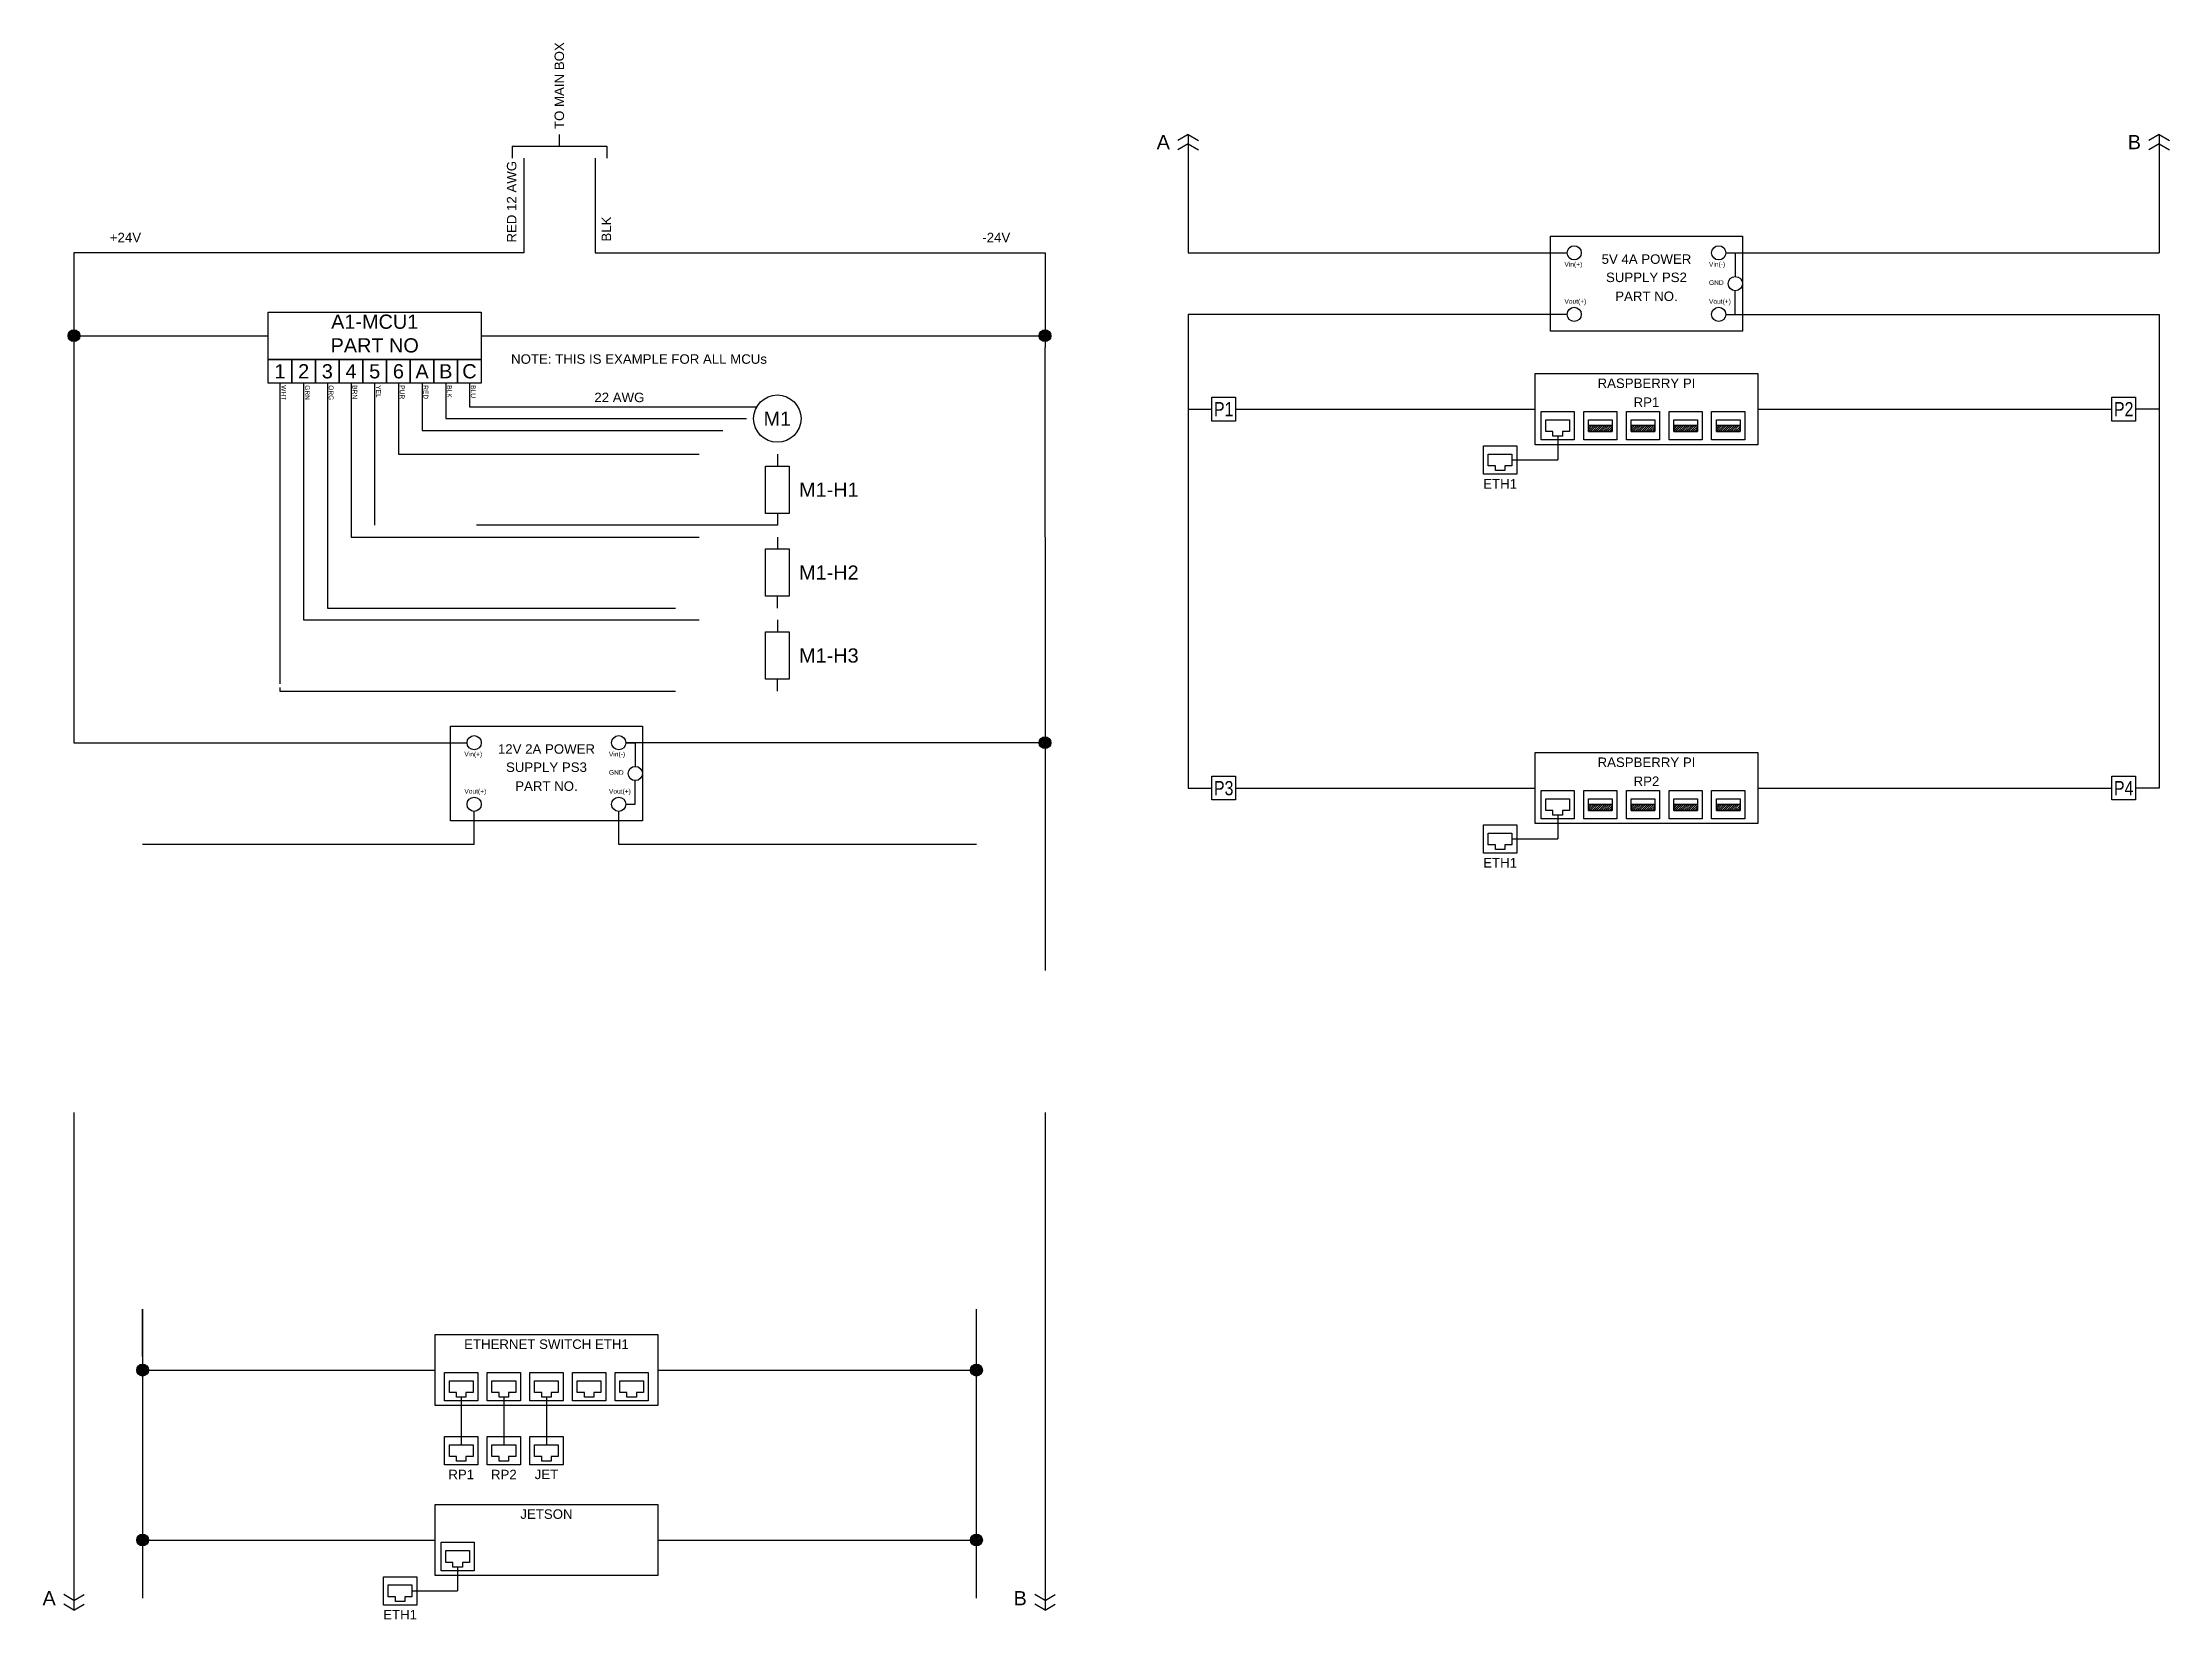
# Model space of a CAD drawing. Header units: millimetres. Extents: x -334.3 to -289.4, y 384.6 to 417.9.
import ezdxf
from ezdxf.enums import TextEntityAlignment as Align

# ---------------------------------------------------------------- set-up
doc = ezdxf.new("R2010")
doc.units = ezdxf.units.MM
doc.linetypes.add('HIDDEN', pattern=[9.525, 6.35, -3.175])
doc.styles.get("Standard").update_dxf_attribs({"font": 'arial.ttf'})

msp = doc.modelspace()

# ---------------------------------------------------------------- hatches: boundary and pattern name
h = msp.add_hatch()
h.set_pattern_fill('ANSI31', color=256, scale=0.01, style=0)
h.paths.add_polyline_path([(-301.709, 409.825), (-301.709, 409.7), (-301.209, 409.7), (-301.209, 409.825)])
h = msp.add_hatch()
h.set_pattern_fill('ANSI31', color=256, scale=0.01, style=0)
h.set_pattern_definition([(45, (0.9, 0), (-0.0224506403, 0.0224506403), [])])
h.paths.add_polyline_path([(-300.809, 409.825), (-300.809, 409.7), (-300.309, 409.7), (-300.309, 409.825)])
h = msp.add_hatch()
h.set_pattern_fill('ANSI31', color=256, scale=0.01, style=0)
h.set_pattern_definition([(45, (1.8, 0), (-0.0224506403, 0.0224506403), [])])
h.paths.add_polyline_path([(-299.909, 409.825), (-299.909, 409.7), (-299.409, 409.7), (-299.409, 409.825)])
h = msp.add_hatch()
h.set_pattern_fill('ANSI31', color=256, scale=0.01, style=0)
h.set_pattern_definition([(45, (2.7, 0), (-0.0224506403, 0.0224506403), [])])
h.paths.add_polyline_path([(-299.009, 409.825), (-299.009, 409.7), (-298.509, 409.7), (-298.509, 409.825)])
h = msp.add_hatch()
h.set_pattern_fill('ANSI31', color=256, scale=0.01, style=0)
h.set_pattern_definition([(45, (0, -8), (-0.0224506403, 0.0224506403), [])])
h.paths.add_polyline_path([(-301.709, 401.825), (-301.709, 401.7), (-301.209, 401.7), (-301.209, 401.825)])
h = msp.add_hatch()
h.set_pattern_fill('ANSI31', color=256, scale=0.01, style=0)
h.set_pattern_definition([(45, (0.9, -8), (-0.0224506403, 0.0224506403), [])])
h.paths.add_polyline_path([(-300.809, 401.825), (-300.809, 401.7), (-300.309, 401.7), (-300.309, 401.825)])
h = msp.add_hatch()
h.set_pattern_fill('ANSI31', color=256, scale=0.01, style=0)
h.set_pattern_definition([(45, (1.8, -8), (-0.0224506403, 0.0224506403), [])])
h.paths.add_polyline_path([(-299.909, 401.825), (-299.909, 401.7), (-299.409, 401.7), (-299.409, 401.825)])
h = msp.add_hatch()
h.set_pattern_fill('ANSI31', color=256, scale=0.01, style=0)
h.set_pattern_definition([(45, (2.7, -8), (-0.0224506403, 0.0224506403), [])])
h.paths.add_polyline_path([(-299.009, 401.825), (-299.009, 401.7), (-298.509, 401.7), (-298.509, 401.825)])

# ---------------------------------------------------------------- linework, layer by layer
for p, q in [((-323.432, 415.723), (-323.432, 415.973)), ((-310.16, 415.973), (-310.377, 415.848)), ((-310.16, 415.973), (-310.16, 413.473)), ((-310.16, 415.973), (-309.944, 415.848)), ((-289.66, 415.973), (-289.877, 415.848)), ((-289.66, 415.973), (-289.66, 413.473)), ((-289.66, 415.973), (-289.444, 415.848)), ((-324.432, 415.723), (-322.432, 415.723)), ((-324.432, 415.723), (-324.432, 415.473)), ((-324.182, 415.473), (-324.182, 413.473)), ((-322.682, 415.473), (-322.682, 413.473)), ((-322.432, 415.723), (-322.432, 415.473)), ((-310.16, 415.773), (-310.377, 415.648)), ((-310.16, 415.773), (-309.944, 415.648)), ((-289.66, 415.773), (-289.877, 415.648)), ((-289.66, 415.773), (-289.444, 415.648)), ((-302.51, 411.823), (-302.51, 413.823)), ((-302.51, 413.823), (-302.01, 413.823)), ((-302.01, 413.823), (-298.959, 413.823)), ((-298.959, 413.823), (-298.459, 413.823)), ((-298.459, 413.823), (-298.459, 411.823)), ((-331.682, 413.473), (-333.682, 413.473)), ((-333.682, 413.473), (-333.682, 411.723)), ((-328.682, 413.473), (-331.682, 413.473)), ((-324.182, 413.473), (-328.682, 413.473)), ((-322.682, 413.473), (-315.182, 413.473)), ((-315.182, 413.473), (-313.182, 413.473)), ((-313.182, 413.473), (-313.182, 411.473)), ((-310.16, 413.473), (-302.16, 413.473)), ((-298.809, 413.473), (-298.609, 413.473)), ((-298.609, 413.473), (-298.609, 412.973)), ((-298.609, 413.473), (-289.66, 413.473)), ((-298.609, 412.173), (-298.609, 412.673)), ((-302.16, 412.173), (-310.16, 412.173)), ((-310.16, 412.173), (-310.16, 402.173)), ((-298.459, 411.823), (-302.51, 411.823)), ((-298.809, 412.173), (-298.609, 412.173)), ((-298.609, 412.173), (-289.66, 412.173)), ((-289.66, 412.173), (-289.66, 402.173)), ((-333.682, 411.723), (-330.083, 411.723)), ((-333.682, 411.723), (-333.682, 403.132)), ((-330.083, 411.723), (-329.583, 411.723)), ((-325.083, 411.723), (-313.182, 411.723)), ((-313.182, 407.473), (-313.182, 411.473)), ((-326.333, 410.723), (-326.333, 409.723)), ((-310.16, 410.173), (-309.66, 410.173)), ((-309.16, 410.173), (-302.835, 410.173)), ((-302.609, 409.95), (-302.109, 409.95)), ((-302.609, 409.7), (-302.609, 409.95)), ((-302.109, 409.95), (-302.109, 409.7)), ((-301.709, 409.95), (-301.209, 409.95)), ((-301.709, 409.7), (-301.709, 409.95)), ((-301.209, 409.95), (-301.209, 409.7)), ((-300.809, 409.95), (-300.309, 409.95)), ((-300.809, 409.7), (-300.809, 409.95)), ((-300.309, 409.95), (-300.309, 409.7)), ((-299.909, 409.95), (-299.409, 409.95)), ((-299.909, 409.7), (-299.909, 409.95)), ((-299.409, 409.95), (-299.409, 409.7)), ((-299.009, 409.95), (-298.509, 409.95)), ((-299.009, 409.7), (-299.009, 409.95)), ((-298.509, 409.95), (-298.509, 409.7)), ((-298.135, 410.173), (-290.66, 410.173)), ((-289.66, 410.173), (-290.16, 410.173)), ((-302.459, 409.7), (-302.609, 409.7)), ((-302.459, 409.6), (-302.459, 409.7)), ((-302.259, 409.6), (-302.459, 409.6)), ((-302.359, 409.6), (-302.359, 409.1)), ((-302.109, 409.7), (-302.259, 409.7)), ((-302.259, 409.7), (-302.259, 409.6)), ((-301.709, 409.825), (-301.209, 409.825)), ((-301.359, 409.7), (-301.709, 409.7)), ((-301.209, 409.7), (-301.359, 409.7)), ((-300.809, 409.825), (-300.309, 409.825)), ((-300.459, 409.7), (-300.809, 409.7)), ((-300.309, 409.7), (-300.459, 409.7)), ((-299.909, 409.825), (-299.409, 409.825)), ((-299.559, 409.7), (-299.909, 409.7)), ((-299.409, 409.7), (-299.559, 409.7)), ((-299.009, 409.825), (-298.509, 409.825)), ((-298.659, 409.7), (-299.009, 409.7)), ((-298.509, 409.7), (-298.659, 409.7)), ((-318.833, 409.223), (-318.833, 408.973)), ((-303.824, 408.975), (-303.824, 409.225)), ((-303.824, 409.225), (-303.324, 409.225)), ((-303.324, 409.225), (-303.324, 408.975)), ((-303.324, 409.1), (-302.359, 409.1)), ((-303.674, 408.975), (-303.824, 408.975)), ((-303.674, 408.875), (-303.674, 408.975)), ((-303.474, 408.875), (-303.674, 408.875)), ((-303.324, 408.975), (-303.474, 408.975)), ((-303.474, 408.975), (-303.474, 408.875)), ((-313.182, 407.473), (-313.182, 398.323)), ((-325.733, 401.482), (-325.733, 403.482)), ((-325.733, 403.482), (-325.233, 403.482)), ((-325.233, 403.482), (-322.182, 403.482)), ((-322.182, 403.482), (-321.682, 403.482)), ((-321.682, 403.482), (-321.682, 401.482)), ((-333.682, 403.132), (-325.383, 403.132)), ((-320.182, 403.132), (-322.032, 403.132)), ((-322.032, 403.132), (-321.832, 403.132)), ((-321.832, 403.132), (-321.832, 402.632)), ((-313.182, 403.132), (-320.182, 403.132)), ((-321.832, 401.832), (-321.832, 402.332)), ((-310.16, 402.173), (-309.66, 402.173)), ((-309.16, 402.173), (-302.835, 402.173)), ((-302.609, 401.95), (-302.109, 401.95)), ((-302.609, 401.7), (-302.609, 401.95)), ((-302.109, 401.95), (-302.109, 401.7)), ((-301.709, 401.95), (-301.209, 401.95)), ((-301.709, 401.7), (-301.709, 401.95)), ((-301.209, 401.95), (-301.209, 401.7)), ((-300.809, 401.95), (-300.309, 401.95)), ((-300.809, 401.7), (-300.809, 401.95)), ((-300.309, 401.95), (-300.309, 401.7)), ((-299.909, 401.95), (-299.409, 401.95)), ((-299.909, 401.7), (-299.909, 401.95)), ((-299.409, 401.95), (-299.409, 401.7)), ((-299.009, 401.95), (-298.509, 401.95)), ((-299.009, 401.7), (-299.009, 401.95)), ((-298.509, 401.95), (-298.509, 401.7)), ((-298.135, 402.173), (-290.66, 402.173)), ((-289.66, 402.173), (-290.16, 402.173)), ((-321.682, 401.482), (-325.733, 401.482)), ((-325.233, 400.982), (-325.233, 401.682)), ((-322.182, 400.982), (-322.182, 401.682)), ((-322.032, 401.832), (-321.832, 401.832)), ((-302.459, 401.7), (-302.609, 401.7)), ((-302.459, 401.6), (-302.459, 401.7)), ((-302.259, 401.6), (-302.459, 401.6)), ((-302.359, 401.6), (-302.359, 401.1)), ((-302.109, 401.7), (-302.259, 401.7)), ((-302.259, 401.7), (-302.259, 401.6)), ((-301.709, 401.825), (-301.209, 401.825)), ((-301.359, 401.7), (-301.709, 401.7)), ((-301.209, 401.7), (-301.359, 401.7)), ((-300.809, 401.825), (-300.309, 401.825)), ((-300.459, 401.7), (-300.809, 401.7)), ((-300.309, 401.7), (-300.459, 401.7)), ((-299.909, 401.825), (-299.409, 401.825)), ((-299.559, 401.7), (-299.909, 401.7)), ((-299.409, 401.7), (-299.559, 401.7)), ((-299.009, 401.825), (-298.509, 401.825)), ((-298.659, 401.7), (-299.009, 401.7)), ((-298.509, 401.7), (-298.659, 401.7)), ((-330.233, 400.982), (-332.233, 400.982)), ((-325.233, 400.982), (-330.233, 400.982)), ((-314.63, 400.982), (-322.182, 400.982)), ((-303.824, 400.975), (-303.824, 401.225)), ((-303.824, 401.225), (-303.324, 401.225)), ((-303.674, 400.975), (-303.824, 400.975)), ((-303.674, 400.875), (-303.674, 400.975)), ((-303.324, 400.975), (-303.474, 400.975)), ((-303.474, 400.975), (-303.474, 400.875)), ((-303.324, 401.225), (-303.324, 400.975)), ((-303.324, 401.1), (-302.359, 401.1)), ((-303.474, 400.875), (-303.674, 400.875)), ((-333.682, 395.323), (-333.682, 384.823)), ((-313.182, 395.323), (-313.182, 393.323)), ((-313.182, 393.323), (-313.182, 384.823)), ((-332.233, 391.173), (-332.233, 385.071)), ((-332.233, 391.173), (-332.233, 391.173)), ((-332.233, 390.173), (-332.233, 391.173)), ((-314.63, 385.071), (-314.63, 391.173)), ((-332.233, 389.888), (-326.057, 389.888)), ((-321.357, 389.888), (-314.63, 389.888)), ((-325.757, 389.413), (-325.757, 389.663)), ((-325.757, 389.663), (-325.257, 389.663)), ((-325.607, 389.413), (-325.757, 389.413)), ((-325.607, 389.313), (-325.607, 389.413)), ((-325.407, 389.313), (-325.607, 389.313)), ((-325.507, 389.313), (-325.507, 388.313)), ((-325.257, 389.413), (-325.407, 389.413)), ((-325.407, 389.413), (-325.407, 389.313)), ((-325.257, 389.663), (-325.257, 389.413)), ((-324.857, 389.413), (-324.857, 389.663)), ((-324.857, 389.663), (-324.357, 389.663)), ((-324.707, 389.413), (-324.857, 389.413)), ((-324.707, 389.313), (-324.707, 389.413)), ((-324.507, 389.313), (-324.707, 389.313)), ((-324.607, 389.313), (-324.607, 388.313)), ((-324.357, 389.413), (-324.507, 389.413)), ((-324.507, 389.413), (-324.507, 389.313)), ((-324.357, 389.663), (-324.357, 389.413)), ((-323.957, 389.413), (-323.957, 389.663)), ((-323.957, 389.663), (-323.457, 389.663)), ((-323.807, 389.413), (-323.957, 389.413)), ((-323.807, 389.313), (-323.807, 389.413)), ((-323.607, 389.313), (-323.807, 389.313)), ((-323.707, 389.313), (-323.707, 388.313)), ((-323.457, 389.413), (-323.607, 389.413)), ((-323.607, 389.413), (-323.607, 389.313)), ((-323.457, 389.663), (-323.457, 389.413)), ((-323.057, 389.413), (-323.057, 389.663)), ((-323.057, 389.663), (-322.557, 389.663)), ((-322.907, 389.413), (-323.057, 389.413)), ((-322.907, 389.313), (-322.907, 389.413)), ((-322.707, 389.313), (-322.907, 389.313)), ((-322.557, 389.413), (-322.707, 389.413)), ((-322.707, 389.413), (-322.707, 389.313)), ((-322.557, 389.663), (-322.557, 389.413)), ((-322.157, 389.413), (-322.157, 389.663)), ((-322.157, 389.663), (-321.657, 389.663)), ((-322.007, 389.413), (-322.157, 389.413)), ((-322.007, 389.313), (-322.007, 389.413)), ((-321.807, 389.313), (-322.007, 389.313)), ((-321.657, 389.413), (-321.807, 389.413)), ((-321.807, 389.413), (-321.807, 389.313)), ((-321.657, 389.663), (-321.657, 389.413)), ((-325.757, 388.063), (-325.757, 388.313)), ((-325.757, 388.313), (-325.257, 388.313)), ((-325.607, 388.063), (-325.757, 388.063)), ((-325.607, 387.963), (-325.607, 388.063)), ((-325.407, 387.963), (-325.607, 387.963)), ((-325.257, 388.063), (-325.407, 388.063)), ((-325.407, 388.063), (-325.407, 387.963)), ((-325.257, 388.313), (-325.257, 388.063)), ((-324.857, 388.063), (-324.857, 388.313)), ((-324.857, 388.313), (-324.357, 388.313)), ((-324.707, 388.063), (-324.857, 388.063)), ((-324.707, 387.963), (-324.707, 388.063)), ((-324.507, 387.963), (-324.707, 387.963)), ((-324.357, 388.063), (-324.507, 388.063)), ((-324.507, 388.063), (-324.507, 387.963)), ((-324.357, 388.313), (-324.357, 388.063)), ((-323.957, 388.063), (-323.957, 388.313)), ((-323.957, 388.313), (-323.457, 388.313)), ((-323.807, 388.063), (-323.957, 388.063)), ((-323.807, 387.963), (-323.807, 388.063)), ((-323.607, 387.963), (-323.807, 387.963)), ((-323.457, 388.063), (-323.607, 388.063)), ((-323.607, 388.063), (-323.607, 387.963)), ((-323.457, 388.313), (-323.457, 388.063)), ((-332.233, 386.301), (-326.057, 386.301)), ((-321.357, 386.301), (-314.63, 386.301)), ((-325.832, 386.077), (-325.332, 386.077)), ((-325.832, 385.827), (-325.832, 386.077)), ((-325.682, 385.827), (-325.832, 385.827)), ((-325.682, 385.727), (-325.682, 385.827)), ((-325.482, 385.727), (-325.682, 385.727)), ((-325.582, 385.727), (-325.582, 385.227)), ((-325.332, 385.827), (-325.482, 385.827)), ((-325.482, 385.827), (-325.482, 385.727)), ((-325.332, 386.077), (-325.332, 385.827)), ((-327.047, 385.102), (-327.047, 385.352)), ((-327.047, 385.352), (-326.547, 385.352)), ((-326.547, 385.352), (-326.547, 385.102)), ((-333.682, 385.023), (-333.898, 385.148)), ((-333.682, 384.823), (-333.898, 384.948)), ((-333.682, 385.023), (-333.465, 385.148)), ((-333.682, 384.823), (-333.465, 384.948)), ((-326.897, 385.102), (-327.047, 385.102)), ((-326.897, 385.002), (-326.897, 385.102)), ((-326.697, 385.002), (-326.897, 385.002)), ((-326.547, 385.102), (-326.697, 385.102)), ((-326.697, 385.102), (-326.697, 385.002)), ((-326.547, 385.227), (-325.582, 385.227)), ((-313.182, 385.023), (-313.398, 385.148)), ((-313.182, 384.823), (-313.398, 384.948)), ((-313.182, 385.023), (-312.965, 385.148)), ((-313.182, 384.823), (-312.965, 384.948))]:
    msp.add_line(p, q)
at = {"linetype": 'HIDDEN'}
msp.add_line((-326.333, 409.723), (-319.266, 409.723), dxfattribs=at)
for points in [[(-329.583, 411.223), (-329.583, 412.223), (-325.083, 412.223), (-325.083, 411.223)], [(-329.583, 410.723), (-329.583, 411.223), (-329.083, 411.223), (-329.083, 410.723)], [(-329.083, 410.723), (-329.083, 411.223), (-328.583, 411.223), (-328.583, 410.723)], [(-328.583, 410.723), (-328.583, 411.223), (-328.083, 411.223), (-328.083, 410.723)], [(-328.083, 410.723), (-328.083, 411.223), (-327.583, 411.223), (-327.583, 410.723)], [(-327.583, 410.723), (-327.583, 411.223), (-327.083, 411.223), (-327.083, 410.723)], [(-327.083, 410.723), (-327.083, 411.223), (-326.583, 411.223), (-326.583, 410.723)], [(-326.583, 410.723), (-326.583, 411.223), (-326.083, 411.223), (-326.083, 410.723)], [(-326.083, 410.723), (-326.083, 411.223), (-325.583, 411.223), (-325.583, 410.723)], [(-325.583, 410.723), (-325.583, 411.223), (-325.083, 411.223), (-325.083, 410.723)], [(-302.835, 409.423), (-302.835, 410.923), (-298.135, 410.923), (-298.135, 409.423)], [(-309.66, 409.923), (-309.66, 410.423), (-309.16, 410.423), (-309.16, 409.923)], [(-290.66, 409.923), (-290.66, 410.423), (-290.16, 410.423), (-290.16, 409.923)], [(-302.709, 409.525), (-302.709, 410.125), (-302.009, 410.125), (-302.009, 409.525)], [(-301.809, 409.525), (-301.809, 410.125), (-301.109, 410.125), (-301.109, 409.525)], [(-300.909, 409.525), (-300.909, 410.125), (-300.209, 410.125), (-300.209, 409.525)], [(-300.009, 409.525), (-300.009, 410.125), (-299.309, 410.125), (-299.309, 409.525)], [(-299.109, 409.525), (-299.109, 410.125), (-298.409, 410.125), (-298.409, 409.525)], [(-301.709, 409.825), (-301.709, 409.7), (-301.209, 409.7), (-301.209, 409.825)], [(-300.809, 409.825), (-300.809, 409.7), (-300.309, 409.7), (-300.309, 409.825)], [(-299.909, 409.825), (-299.909, 409.7), (-299.409, 409.7), (-299.409, 409.825)], [(-299.009, 409.825), (-299.009, 409.7), (-298.509, 409.7), (-298.509, 409.825)], [(-303.924, 408.8), (-303.924, 409.4), (-303.224, 409.4), (-303.224, 408.8)], [(-319.083, 407.973), (-319.083, 408.973), (-318.583, 408.973), (-318.583, 407.973)], [(-319.083, 406.223), (-319.083, 407.223), (-318.583, 407.223), (-318.583, 406.223)], [(-319.083, 404.473), (-319.083, 405.473), (-318.583, 405.473), (-318.583, 404.473)], [(-302.835, 401.423), (-302.835, 402.923), (-298.135, 402.923), (-298.135, 401.423)], [(-309.66, 401.923), (-309.66, 402.423), (-309.16, 402.423), (-309.16, 401.923)], [(-290.66, 401.923), (-290.66, 402.423), (-290.16, 402.423), (-290.16, 401.923)], [(-302.709, 401.525), (-302.709, 402.125), (-302.009, 402.125), (-302.009, 401.525)], [(-301.809, 401.525), (-301.809, 402.125), (-301.109, 402.125), (-301.109, 401.525)], [(-300.909, 401.525), (-300.909, 402.125), (-300.209, 402.125), (-300.209, 401.525)], [(-300.009, 401.525), (-300.009, 402.125), (-299.309, 402.125), (-299.309, 401.525)], [(-299.109, 401.525), (-299.109, 402.125), (-298.409, 402.125), (-298.409, 401.525)], [(-301.709, 401.825), (-301.709, 401.7), (-301.209, 401.7), (-301.209, 401.825)], [(-300.809, 401.825), (-300.809, 401.7), (-300.309, 401.7), (-300.309, 401.825)], [(-299.909, 401.825), (-299.909, 401.7), (-299.409, 401.7), (-299.409, 401.825)], [(-299.009, 401.825), (-299.009, 401.7), (-298.509, 401.7), (-298.509, 401.825)], [(-303.924, 400.8), (-303.924, 401.4), (-303.224, 401.4), (-303.224, 400.8)], [(-326.057, 389.138), (-326.057, 390.638), (-321.357, 390.638), (-321.357, 389.138)], [(-325.857, 389.238), (-325.857, 389.838), (-325.157, 389.838), (-325.157, 389.238)], [(-324.957, 389.238), (-324.957, 389.838), (-324.257, 389.838), (-324.257, 389.238)], [(-324.057, 389.238), (-324.057, 389.838), (-323.357, 389.838), (-323.357, 389.238)], [(-323.157, 389.238), (-323.157, 389.838), (-322.457, 389.838), (-322.457, 389.238)], [(-322.257, 389.238), (-322.257, 389.838), (-321.557, 389.838), (-321.557, 389.238)], [(-325.857, 387.888), (-325.857, 388.488), (-325.157, 388.488), (-325.157, 387.888)], [(-324.957, 387.888), (-324.957, 388.488), (-324.257, 388.488), (-324.257, 387.888)], [(-324.057, 387.888), (-324.057, 388.488), (-323.357, 388.488), (-323.357, 387.888)], [(-326.057, 385.551), (-326.057, 387.051), (-321.357, 387.051), (-321.357, 385.551)], [(-325.932, 385.652), (-325.932, 386.252), (-325.232, 386.252), (-325.232, 385.652)], [(-327.147, 384.927), (-327.147, 385.527), (-326.447, 385.527), (-326.447, 384.927)]]:
    msp.add_lwpolyline(points, close=True)
for points in [[(-329.333, 410.723), (-329.333, 404.294), (-329.333, 404.223), (-327.333, 404.223), (-318.833, 404.223), (-318.833, 404.473)], [(-328.833, 410.723), (-328.833, 405.723), (-326.833, 405.723), (-318.833, 405.723), (-318.833, 405.473)], [(-328.333, 410.723), (-328.333, 405.973), (-327.333, 405.973), (-318.833, 405.973), (-318.833, 406.223)], [(-327.833, 410.723), (-327.833, 407.473), (-326.833, 407.473), (-318.833, 407.473), (-318.833, 407.223)], [(-318.833, 407.973), (-318.833, 407.723), (-327.333, 407.723), (-327.333, 410.723)], [(-326.833, 410.723), (-326.833, 409.473), (-326.833, 409.223), (-318.833, 409.223)], [(-325.833, 410.723), (-325.833, 409.973), (-319.333, 409.973)], [(-325.333, 410.723), (-325.333, 410.223), (-321.333, 410.223), (-319.266, 410.223)]]:
    msp.add_lwpolyline(points, dxfattribs=at)
for centre, radius in [((-302.01, 413.473), 0.15), ((-298.959, 413.473), 0.15), ((-298.609, 412.823), 0.15), ((-302.01, 412.173), 0.15), ((-298.959, 412.173), 0.15), ((-333.682, 411.723), 0.125), ((-333.682, 411.723), 0.108), ((-333.682, 411.723), 0.09), ((-333.682, 411.723), 0.07), ((-333.682, 411.723), 0.05), ((-333.682, 411.723), 0.03), ((-313.182, 411.723), 0.125), ((-313.182, 411.723), 0.108), ((-313.182, 411.723), 0.09), ((-313.182, 411.723), 0.07), ((-313.182, 411.723), 0.05), ((-313.182, 411.723), 0.03), ((-333.682, 411.723), 0.0123), ((-313.182, 411.723), 0.0123), ((-318.833, 409.973), 0.5), ((-325.233, 403.132), 0.15), ((-322.182, 403.132), 0.15), ((-313.182, 403.132), 0.125), ((-313.182, 403.132), 0.108), ((-313.182, 403.132), 0.09), ((-313.182, 403.132), 0.07), ((-313.182, 403.132), 0.05), ((-313.182, 403.132), 0.03), ((-313.182, 403.132), 0.0123), ((-321.832, 402.482), 0.15), ((-325.233, 401.832), 0.15), ((-322.182, 401.832), 0.15), ((-332.233, 389.888), 0.125), ((-332.233, 389.888), 0.108), ((-332.233, 389.888), 0.09), ((-332.233, 389.888), 0.07), ((-332.233, 389.888), 0.05), ((-332.233, 389.888), 0.03), ((-332.233, 389.888), 0.0123), ((-314.63, 389.888), 0.125), ((-314.63, 389.888), 0.108), ((-314.63, 389.888), 0.09), ((-314.63, 389.888), 0.07), ((-314.63, 389.888), 0.05), ((-314.63, 389.888), 0.03), ((-314.63, 389.888), 0.0123), ((-332.233, 386.301), 0.125), ((-332.233, 386.301), 0.108), ((-332.233, 386.301), 0.09), ((-332.233, 386.301), 0.07), ((-332.233, 386.301), 0.05), ((-332.233, 386.301), 0.03), ((-332.233, 386.301), 0.0123), ((-314.63, 386.301), 0.125), ((-314.63, 386.301), 0.108), ((-314.63, 386.301), 0.09), ((-314.63, 386.301), 0.07), ((-314.63, 386.301), 0.05), ((-314.63, 386.301), 0.03), ((-314.63, 386.301), 0.0123)]:
    msp.add_circle(centre, radius)

# ---------------------------------------------------------------- texts
for s, height, rotation, p in [('TO MAIN BOX', 0.2, 90, (-323.336, 416.087)), ('RED 12 AWG', 0.2, 90, (-324.342, 413.69)), ('BLK', 0.2, 90, (-322.342, 413.711)), ('Vin(+)', 0.1, 360, (-302.217, 413.182)), ('Vin(-)', 0.1, 360, (-299.165, 413.182)), ('GND', 0.1, 360, (-299.165, 412.796)), ('Vout(+)', 0.1, 360, (-302.217, 412.398)), ('Vout(+)', 0.1, 360, (-299.165, 412.398)), ('WHT', 0.1, 270, (-329.303, 410.679)), ('GRN', 0.1, 270, (-328.803, 410.679)), ('ORG', 0.1, 270, (-328.303, 410.679)), ('BRN', 0.1, 270, (-327.803, 410.679)), ('YEL', 0.1, 270, (-327.303, 410.679)), ('PUR', 0.1, 270, (-326.803, 410.679)), ('RED', 0.1, 270, (-326.303, 410.679)), ('BLK', 0.1, 270, (-325.803, 410.679)), ('BLU', 0.1, 270, (-325.303, 410.679)), ('Vin(+)', 0.1, 360, (-325.44, 402.841)), ('Vin(-)', 0.1, 360, (-322.388, 402.841)), ('GND', 0.1, 360, (-322.388, 402.455)), ('Vout(+)', 0.1, 360, (-325.44, 402.057)), ('Vout(+)', 0.1, 360, (-322.388, 402.057))]:
    msp.add_text(s, height=height, rotation=rotation).set_placement(p)
for s, p in [('A', (-310.685, 415.811)), ('B', (-290.185, 415.811)), ('1', (-329.333, 410.973)), ('2', (-328.833, 410.973)), ('3', (-328.333, 410.973)), ('4', (-327.833, 410.973)), ('5', (-327.333, 410.973)), ('6', (-326.833, 410.973)), ('A', (-326.333, 410.973)), ('B', (-325.833, 410.973)), ('C', (-325.333, 410.973)), ('M1', (-318.833, 409.973)), ('A', (-334.206, 385.073)), ('B', (-313.706, 385.073))]:
    msp.add_text(s, height=0.3).set_placement(p, align=Align.MIDDLE_CENTER)
for s, height, p in [('+24V', 0.2, (-332.595, 413.798)), ('-24V', 0.2, (-314.211, 413.798)), ('5V 4A POWER', 0.2, (-300.485, 413.341)), ('SUPPLY PS2', 0.2, (-300.485, 412.956)), ('PART NO.', 0.2, (-300.485, 412.557)), ('A1-MCU1', 0.3, (-327.333, 412.02)), ('PART NO', 0.3, (-327.333, 411.52)), ('RASPBERRY PI', 0.2, (-300.485, 410.72)), ('RP1', 0.2, (-300.485, 410.32)), ('ETH1', 0.2, (-303.574, 408.597)), ('12V 2A POWER', 0.2, (-323.707, 402.999)), ('RASPBERRY PI', 0.2, (-300.485, 402.72)), ('SUPPLY PS3', 0.2, (-323.707, 402.615)), ('PART NO.', 0.2, (-323.707, 402.216)), ('RP2', 0.2, (-300.485, 402.32)), ('ETH1', 0.2, (-303.574, 400.597)), ('ETHERNET SWITCH ETH1', 0.2, (-323.707, 390.435)), ('RP1', 0.2, (-325.507, 387.685)), ('RP2', 0.2, (-324.607, 387.685)), ('JET', 0.2, (-323.707, 387.685)), ('JETSON', 0.2, (-323.707, 386.848)), ('ETH1', 0.2, (-326.797, 384.724))]:
    msp.add_text(s, height=height).set_placement(p, align=Align.MIDDLE)
for s, height, p in [('NOTE: THIS IS EXAMPLE FOR ALL MCUs', 0.2, (-324.454, 411.131)), ('22 AWG', 0.2, (-322.696, 410.321)), ('M1-H1', 0.3, (-318.374, 408.323)), ('M1-H2', 0.3, (-318.374, 406.573)), ('M1-H3', 0.3, (-318.374, 404.823))]:
    msp.add_text(s, height=height).set_placement(p)
at = {"width": 0.8}
for s, p in [('P1', (-309.41, 410.173)), ('P2', (-290.41, 410.173)), ('P3', (-309.41, 402.173)), ('P4', (-290.41, 402.173))]:
    msp.add_text(s, height=0.3, dxfattribs=at).set_placement(p, align=Align.MIDDLE_CENTER)

doc.saveas('drawing.dxf')
